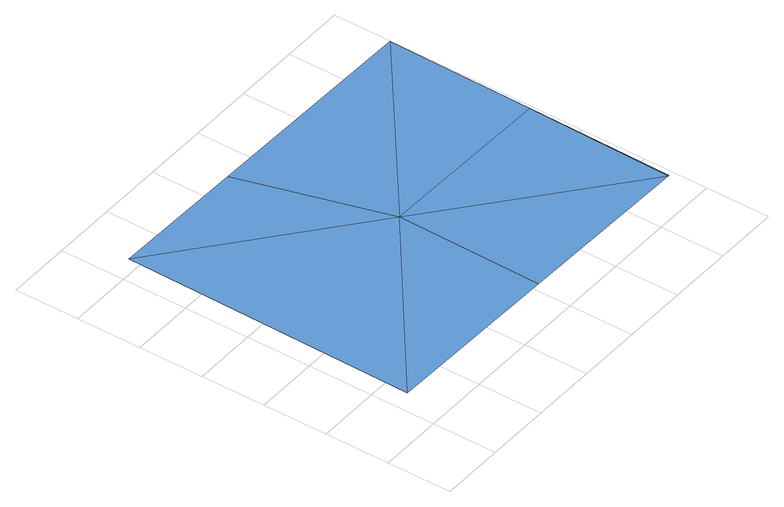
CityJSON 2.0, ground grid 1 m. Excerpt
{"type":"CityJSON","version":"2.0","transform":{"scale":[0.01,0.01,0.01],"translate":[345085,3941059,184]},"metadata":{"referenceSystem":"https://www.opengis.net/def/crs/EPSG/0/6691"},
"CityObjects":{
"waterbody1":{"type":"WaterBody","attributes":{"name":"10","class":"1140","function":"1","WaterBodyRiverFloodingRiskAttribute.description":"5","WaterBodyRiverFloodingRiskAttribute.rankOrg":"1","WaterBodyRiverFloodingRiskAttribute.adminType":"2","WaterBodyRiverFloodingRiskAttribute.scale":"L2"},"geometry":[{"type":"MultiSurface","lod":"1","boundaries":[[[0,1,2]],[[3,4,5]],[[1,3,5]],[[6,7,1]],[[5,2,1]],[[7,3,1]],[[6,1,8]],[[8,1,0]]]}]}
},
"vertices":[
[252,516,34],[316,287,34],[600,510,34],[591,55,34],[592,55,34],[596,282,34],[31,65,34],[312,60,34],[39,520,34]
]}
